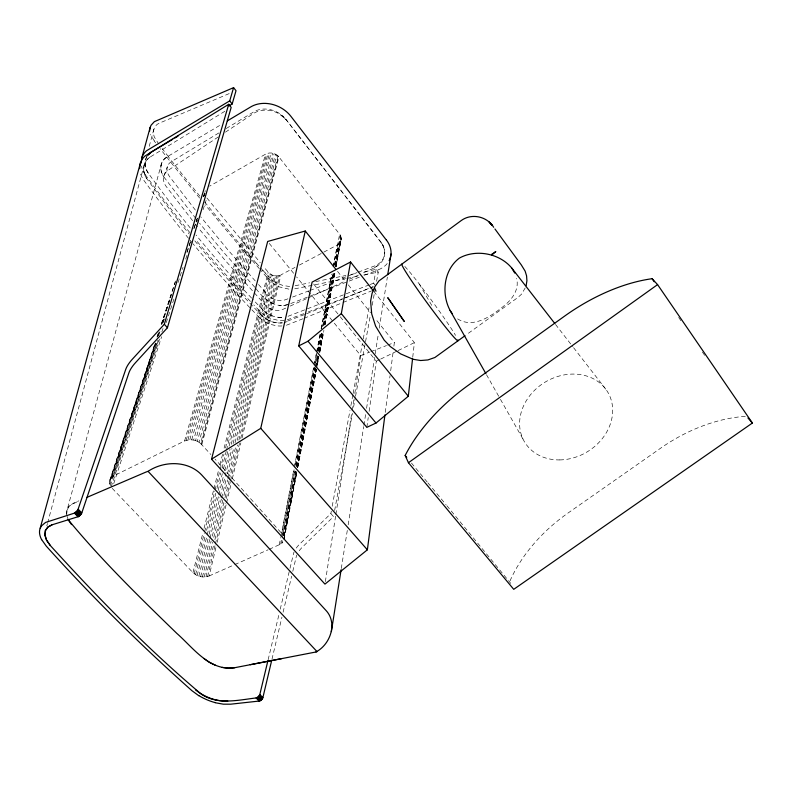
<?xml version="1.0" encoding="UTF-8"?>
<svg xmlns="http://www.w3.org/2000/svg" width="792" height="792" viewBox="0 0 792 792"><rect width="100%" height="100%" fill="white"/><g stroke="black" fill="none" stroke-linecap="round" stroke-linejoin="round"><path stroke-width="0.59" stroke-dasharray="3.96 2.97" d="M156.064 343.411L109.741 484.249L109.811 480.051L154.846 344.084M66.439 514.424L66.894 509.761L69.32 505.9L79.131 500.732M66.696 514.473L67.142 509.82L161.419 163.795L163.4 159.994L166.706 157.083L220.285 125.096M412.731 357.242L414.394 342.619L374.121 291.753M385.258 412.424L390.05 375.626M390.694 370.725L393.248 351.094M393.881 346.193L394.367 342.51L375.161 318.483M161.419 163.795L160.816 168.151L161.647 172.706L163.964 177.091L195.733 218.404M224.859 111.276L150.104 157.054C142.718 161.667 142.045 172.23 146.995 178.893A4283.304 2259.111 -47.9 0 0 189.248 234.066M366.835 427.333L368.24 417.532M369.122 411.414L376.309 361.202L339.956 316.414M384.605 253.935L384.714 253.202M225.423 132.175L253.014 113.781A22.918 19.84 17.5 0 1 280.586 114.81L285.952 119.394L380.962 242.015L382.645 245.124A21.909 18.226 9.4 0 1 379.418 264.498L374.052 268.043L362.865 273.111M358.232 272.161L374.368 266.043A22.027 17.206 17.8 0 0 383.962 247.49L380.962 242.015M325.344 581.674L335.679 515.671M335.867 514.453L351.945 411.791M352.133 410.573L353.856 399.564M354.816 393.456L360.746 355.568L296.604 276.943M341.293 568.527L347.401 529.719M348.173 524.858L363.686 426.571M363.884 425.353L365.805 413.216M366.567 408.355L374.636 357.38M375.21 353.737L378.101 335.491M379.259 328.195L387.357 277.111M229.225 93.585L159.103 123.255C154.638 125.057 152.717 130.254 153.737 134.749A19.226 11.613 38 0 0 154.282 136.907L158.608 143.857M334.63 510.513L352.42 413.345M353.529 407.276L355.311 397.554M355.529 396.346L365.31 342.906M365.538 341.689L370.201 316.186M372.2 305.257L375.091 289.466M376.586 281.299L378.269 272.102L376.15 269.389L361.647 272.319M296.257 548.074A16.434 8.514 -39.4 0 1 299.544 544.243L330.858 513.553L331.303 511.127M332.204 506.276L349.985 410.454M350.886 405.603L352.905 394.683M353.133 393.466L362.36 343.738M363.261 338.887L369.329 306.138M375.745 285.902L373.596 283.17L376.15 269.389M269.26 549.282L280.695 544.074L281.893 543.144L282.358 540.718M283.298 535.857L295.644 471.537M296.574 466.676L315.444 368.369M315.681 367.151L317.78 356.232M318.711 351.371L322.433 331.957M323.601 325.888L333.848 272.488M335.254 265.201L339.441 243.352L341.194 240.075L340.402 235.184L278.942 156.974C275.844 153.074 269.894 151.727 265.508 154.183L209.642 186.16M295.881 471.28L283.576 535.451L215.038 459.113M296.812 466.429L315.622 368.349M315.86 367.142L317.948 356.242M318.879 351.4L322.591 332.026M323.987 324.76L333.977 272.695M335.363 265.429L340.936 236.372M284.031 535.996L296.337 471.685M297.267 466.834L315.85 369.765M316.78 364.914L318.404 356.42M319.334 351.559L323.047 332.145M324.443 324.868L334.432 272.695M335.59 266.627L340.233 242.362M284.239 535.62L296.297 472.626M297.218 467.775L315.988 369.646M316.919 364.805L318.542 356.321M319.473 351.48L323.176 332.095M324.572 324.829L334.531 272.735M335.689 266.676L341.253 237.61L336.105 266.755M284.011 538.065L296.515 472.616M297.445 467.775L316.206 369.607M317.137 364.756L318.76 356.271M319.681 351.43L323.393 332.036M324.779 324.76L334.739 272.656M335.897 266.597L341.233 238.719L335.957 266.726M284.09 538.827L296.792 471.725M297.752 467.3L316.503 369.112M316.731 367.894L318.81 356.489M319.74 352.143L323.908 330.323M324.829 324.948L335.026 272.131M284.011 539.57L296.98 471.666M297.901 466.815L316.424 369.815M317.354 364.963L318.74 357.687M319.661 352.846L323.601 332.224M324.987 324.958L334.947 272.814M279.279 544.837L280.685 537.55M280.922 536.332L294.089 468.339M294.317 467.132L313.83 366.359M314.068 365.142L316.414 353.004M316.651 351.787L320.176 333.571M321.116 328.72L331.7 274.082M333.105 266.795L337.333 244.946L339.441 243.352M281.873 532.848L294.089 469.686M295.03 464.835L313.82 367.666M314.761 362.805L316.642 353.093M316.869 351.876L320.394 333.66M321.334 328.799L331.907 274.151M333.313 266.855L339.659 234.066M280.695 544.074L281.863 538.006M282.091 536.788L294.961 470.022M295.891 465.161L314.84 366.835M315.077 365.617L316.948 355.905M317.889 351.054L321.394 332.848M322.562 326.769L332.858 273.359M334.491 264.865L338.471 244.223M282.853 534.115L295.02 470.923M295.951 466.062L314.899 367.637M315.84 362.776L317.245 355.479M318.176 350.618L321.918 331.185M323.096 325.106L333.155 272.854M334.551 265.558L340.402 235.184M271.983 659.201L281.952 617.077M283.09 612.256L291.644 576.15M292.783 571.339L296.198 556.895A16.414 8.534 -39.4 0 1 296.802 555.014M112.197 488.337L192.951 572.636C197.079 576.724 203.732 578.18 209.137 575.972L215.998 547.183M217.147 542.381L226.294 503.999M226.581 502.801L231.155 483.605M232.304 478.804L240.877 442.817M242.025 438.025L280.922 274.883L295.02 267.399M205.97 576.863L213.761 544.47M214.909 539.679L223.859 502.494M225.007 497.693L229.046 480.902M229.334 479.695L237.699 444.916M238.857 440.114L278.368 275.774L280.922 274.883M207.623 576.517L215.087 545.322M215.375 544.124L225.136 503.336M226.284 498.544L230.304 481.744M230.591 480.546L239.491 443.362M240.649 438.56L279.695 275.418M268.142 659.716L279.081 614.018M280.229 609.206L289.724 569.517M290.011 568.319L293.466 553.885A16.434 8.514 -39.4 0 1 294.07 552.004M204.227 577.012L212.632 542.223M213.79 537.422L222.78 500.247M223.938 495.445L227.7 479.853M227.997 478.655L236.105 445.064M237.273 440.273L276.982 275.943L278.368 275.774M200.624 576.675L209.702 539.51M209.989 538.303L219.948 497.544M220.245 496.346L231.957 448.381M233.125 443.589L274.121 275.735L276.982 275.943M202.425 576.942L211.167 540.966M212.335 536.164L221.364 498.99M221.651 497.792L226.314 478.606M227.482 473.804L233.887 447.421M235.056 442.629L275.547 275.933M198.851 576.21L207.979 539.045M209.157 534.253L218.572 495.901M218.869 494.703L223.572 475.517M224.75 470.725L230.046 449.153M231.224 444.352L272.725 275.349L269.082 273.22L263.429 266.528M205.009 191.822L205.306 190.605M197.159 575.546L206.92 536.006M207.217 534.808L216.978 495.267M218.156 490.476L222.305 473.695M223.483 468.904L227.918 450.935M229.106 446.143L271.399 274.794M194.169 573.745L204.316 533.036M204.623 531.838L214.761 491.129M215.068 489.931L219.839 470.775M220.136 469.577L224.017 454.014M225.512 448.024L269.082 273.22M195.584 574.725L205.395 535.194M206.583 530.402L215.79 493.267M216.978 488.486L220.849 472.913M222.037 468.122L226.195 451.351M226.492 450.153L270.171 274.082M192.951 572.636L202.841 533.145M204.039 528.353L213.622 490.06M213.919 488.862L218.711 469.705M219.909 464.924L222.908 452.955M224.106 448.163L268.142 272.24M144.342 164.449L47.777 522.274M201.257 443.995L278.507 156.489L277.982 156.064L200.574 443.5L210.91 454.568M201.841 444.55L278.942 156.974L276.814 154.955L199.03 442.213L200.574 443.5M149.233 146.352L153.925 128.938M46.807 525.848L47.461 523.462M199.03 442.213L197.347 441.293L275.517 154.183M380.893 242.441L285.952 119.394M285.843 119.78L283.546 116.711M197.347 441.293L195.545 440.57L274.121 153.579M110.415 478.784L113.761 475.853L184.576 440.986L189.803 439.728L193.644 440.055L272.656 153.163M191.714 439.778L271.151 152.955M187.942 439.926L268.181 153.173M189.803 439.728L269.646 152.955M186.179 440.342L266.785 153.579M184.576 440.986L265.508 154.183M111.118 487.04L159.558 339.006M161.865 331.957L163.023 328.433M178.022 282.605L183.011 267.33M185.704 259.113L187.249 254.41M113.731 483.635L161.647 336.689M166.251 322.582L174.299 297.901M203.059 209.731L206.118 200.326M158.766 335.194L159.925 331.67M163.013 322.285L164.172 318.76M193.901 228.393L197.762 216.661M112.414 476.665L156.093 343.847M163.043 322.69L164.201 319.166M193.961 228.66L197.832 216.909M110.296 485.664L158.083 340.055M186.981 251.985L191.219 239.075M113.761 475.853L158.093 340.718M187.001 252.579L191.238 239.649M109.494 481.397L155.123 343.055M156.984 337.085L158.608 332.511M161.311 324.304L176.309 278.487M204.534 192.951L203.079 197.683L204.673 192.981M157.162 337.055L158.707 332.373M161.41 324.166L175.319 282.002M109.474 482.813L155.47 343.223M157.786 336.184L158.945 332.67M162.033 323.284L171.31 295.129M204.94 193.08L203.395 197.772L205.019 193.109M111.296 477.655L155.648 342.995M157.964 335.966L159.123 332.452M161.825 324.255L170.31 298.495M163.954 175.854L167.419 166.607M525.225 287.902L521.473 294.258L517.81 297.535L466.023 334.986M67.142 509.82L69.429 505.93L73.517 503.138L78.873 500.841M281.893 543.144L282.863 542.065M150.104 157.054C142.461 161.558 141.817 172.25 146.995 178.893M166.706 157.083C159.608 161.162 159.152 171.052 163.964 177.091M218.275 136.937L168.201 170.31A14.375 11.999 20.9 0 0 166.013 186.239L194.406 223.017M374.052 268.043L379.418 264.498M218.83 132.957L171.468 161.568A14.315 11.128 27 0 0 169.557 176.596L196.208 211.147M226.195 128.502L253.569 111.969A23.017 18.671 24.8 0 1 283.576 116.691M299.366 265.092L337.333 244.946M376.309 361.202L379.576 359.608M380.655 359.083L396.98 351.113M398.069 350.579L414.394 342.619M285.704 308.108L283.467 309.127A13.692 11.068 13.4 0 1 265.706 305.514L224.918 260.103L198.178 227.75M290.179 306.078L306.95 298.475M308.068 297.97L344.975 281.229M349.45 279.2L358.4 275.141M209.137 575.972L233.63 565.102M234.749 564.607L268.142 549.777M287.199 321.651L284.239 322.364L305.484 314.196M306.633 313.731L344.352 298.366M345.5 297.901L372.933 286.724M302.98 318.75L286.397 325.255M304.128 318.285L341.897 302.94M343.045 302.475L371.656 290.862M360.746 355.568L369.706 352.084M370.834 351.658L386.516 345.56M387.635 345.124L394.367 342.51M288.031 316.295L369.032 284.942M370.171 284.496L373.596 283.17M303.781 313.672L287.258 319.82M308.345 311.909L342.619 298.683M343.758 298.247L368.894 288.545M370.032 288.11L373.458 286.783M290.733 303.554L309.335 296.396M310.395 295.99L359.835 276.972M364.439 275.2L378.259 269.894M287.932 298.812L285.635 299.683A13.632 10.276 20.7 0 1 268.211 295.218M292.545 297.059L308.682 290.951M309.83 290.506L357.083 272.596M287.397 304.663L283.952 305.474L278.923 305.395M288.545 304.395C274.963 309.098 262.984 298.317 255.618 288.11M295.159 285.744L309.662 282.813M315.711 281.596L345.926 275.487M350.767 274.517L356.806 273.29M294.713 288.823L345.579 278.645M346.787 278.398L358.895 275.972M363.746 275.002L378.269 272.102M284.249 320.324L277.873 320.255L271.448 318.721A23.295 17.424 20.5 0 1 262.845 313.939L260.499 311.81A4807.222 2421.362 -46.9 0 1 253.787 304.92M277.804 317.394L283.15 317.453C275.873 317.74 268.448 315.553 263.221 310.306A4756.465 2403.789 -46.8 0 1 252.46 299M289.694 286.516L282.833 285.486L275.646 282.497M288.912 289.139L279.091 286.833A22.948 13.504 33 0 1 277.438 286.08L273.685 283.764L266.805 276.952M193.644 440.055L195.545 440.57M272.725 275.349L274.121 275.735M272.438 315.949L267.429 313.602L263.221 310.306M273.893 303.999L269.211 301.762L265.31 298.624M457.588 318.869C473.893 329.373 492.644 315.048 505.098 304.989C512.761 298.564 519.423 288.842 516.552 278.388M280.586 114.81L283.437 117.127M259.459 317.562L261.815 319.681A23.493 17.949 18.6 0 0 270.458 324.383L276.923 325.849A23.978 18.335 18.6 0 0 282.308 325.918M254.806 287.239L223.661 252.331L199.564 223.225M262.568 270.151L273.369 281.101A18.167 10.435 32.4 0 0 275.666 282.447M255.242 280.913L227.908 249.876L200.693 216.78M258.489 284.486L268.231 295.208M260.479 267.785L266.548 274.596M330.858 513.553L333.521 516.582L302.267 547.252A16.414 8.534 -39.4 0 0 297.743 553.063M256.45 263.211L258.954 266.082M411.454 463.043L427.185 481.991M427.977 482.932L446.064 504.722M446.856 505.672L510.771 583.417M206.89 197.97L260.291 262.716M269.231 243.382L295.822 275.982M313.652 284.021L339.184 315.463M337.531 271.379L345.203 280.992M348.282 284.843L370.557 312.711M195.159 223.968L197.426 226.799M196.495 219.374L198.792 222.265M168.567 156.856L162.103 148.49M555.509 324.413L572.824 346.718M573.586 347.688L605.959 389.407M154.341 140.917L150.322 134.452M678.675 317.434L681.466 321.512M702.425 352.093L705.226 356.162M145.332 174.676L143.59 171.904A24.651 19.087 27.9 0 1 141.471 166.082M419.295 284.021L432.947 307.454M486.486 374.695L499.841 398.267M500.445 399.336L523.512 440.045M148.45 173.389C144.609 168.062 143.55 160.42 147.827 155.024C143.986 160.548 144.669 168.023 148.45 173.389A4756.465 2403.789 -46.8 0 0 190.595 228.373M382.704 244.688L383.932 247.49M67.27 516.493L68.142 519.532M262.192 315.998A4283.304 2259.111 -47.9 0 1 193.882 239.738M259.439 317.582A4324.528 2274.426 -48 0 1 193.119 243.886M192.357 242.956A4324.528 2274.426 -48 0 1 190.06 240.174M188.536 238.313A4324.528 2274.426 -48 0 1 143.817 180.269L142.105 177.467A24.859 19.671 26.2 0 1 139.976 171.597M251.628 298.129A4756.465 2403.789 -46.8 0 1 196 234.996M256.331 263.221A1357.478 529.828 40.8 0 1 204.475 201.762M199.911 196.188A1357.478 529.828 40.8 0 1 168.439 156.846M250.47 301.435A4807.222 2421.362 -46.9 0 1 195.367 239.313M189.842 232.6A4807.222 2421.362 -46.9 0 1 145.292 174.705M266.627 276.982A1363.844 532.818 40.8 0 1 260.192 269.646M259.39 268.726A1363.844 532.818 40.8 0 1 205.029 204.643M199.624 198.05A1363.844 532.818 40.8 0 1 160.103 148.589M155.608 142.827A1363.844 532.818 40.8 0 1 154.123 140.897M387.248 263.518A27.314 21.335 17.7 0 1 378.22 269.834M404.781 266.399A47.54 2.544 53.8 0 1 430.472 298.861A47.54 2.544 53.8 0 1 455.558 335.412M745.331 416.364A123.304 77.953 -33.2 0 0 660.597 448.213L568.013 513.048A121.275 77.2 -37.2 0 0 509.781 581.437M282.269 322.908C274.953 323.621 267.498 321.087 262.211 315.978C267.478 321.116 275.022 323.304 282.269 322.849M559.786 459.924A48.49 40.719 -31.1 0 0 609.246 394.901A48.49 40.719 -31.1 0 0 529.393 396.168A48.49 40.719 -31.1 0 0 559.786 459.924"/><path stroke-width="1.19" d="M141.115 163.162L141.897 157.588L150.133 127.472L151.094 125.215L154.371 121.651L233.59 87.635L236.016 90.714L232.175 103.99L228.987 105.88M139.62 168.637L140.422 162.964A25.364 20.087 26.1 0 1 145.124 155.925L228.72 104.296L231.175 107.415L167.419 327.769L135.501 362.677A17.662 6.603 -44.9 0 0 128.878 372.923L81.794 512.899L78.448 516.602L52.133 524.789L47.777 527.056L45.253 530.551L44.788 535.026L46.48 540.124L50.233 545.431C97.753 597.633 147.213 648.46 201.148 694.03C217.572 705.207 237.937 700.128 256.093 697.94L258.38 696.782L259.796 694.594L267.854 660.914M373.359 290.793L350.569 261.994L312.107 282.12L298.742 345.906L366.835 427.333L376.002 423.037L408.306 396.257L412.592 358.469M335.986 269.458L305.267 231.016L267.666 241.461L211.543 459.182L324.958 584.11L367.369 549.806L384.942 414.879M250.193 664.716L314.295 652.311A36.749 21.74 19.5 0 0 315.998 651.945C330.264 644.549 337.996 622.977 325.799 610.246L201.524 474.784C187.783 460.399 163.944 460.716 148.064 471.339A38.778 24.255 23.3 0 0 145.332 472.339L86.991 497.356M331.363 631.61L341.105 569.745M526.145 285.615L526.918 280.734L526.571 275.814L525.126 271.112L521.265 264.855L494.931 228.957M387.743 274.675L391.02 253.994M150.133 127.472L149.698 130.027A24.285 14.692 36.9 0 0 149.658 131.106M298.742 345.906L307.999 341.233L341.332 313.612L350.569 261.994M211.543 459.182L260.746 428.333L305.267 231.016M215.157 702.712L223.334 704.177L230.69 704.187L259.162 701.059L261.004 700.267L262.855 697.712L271.696 660.399M140.422 162.964L40.204 528.214A32.878 17.305 27.8 0 0 41.62 539.689M40.204 528.214L41.422 525.947L45.56 522.443L74.458 513.127L77.774 510.177L125.71 369.438A17.691 6.574 -44.8 0 1 132.363 359.192L164.34 324.265L228.72 104.296M141.897 157.588A25.473 19.741 27.8 0 1 146.54 150.747L229.72 100.871L233.59 87.635M151.47 151.935L147.916 155.044L151.47 151.935L172.706 139.313M465.033 335.709L434.907 357.489L427.898 359.934L420.671 360.518L413.107 359.281L400.613 353.885L390.387 346.599L384.229 340.184L375.606 326.146L371.705 313.899L370.607 301.069L372.062 293.377L374.854 286.704L378.952 280.913L461.281 220.523C471.676 212.919 487.09 216.404 493.673 227.274M408.444 462.726L657.578 284.615L752.4 423.027L513.731 589.337L408.444 462.726L405.167 455.469A127.967 69.359 -37.8 0 1 467.993 385.486L564.508 316.186A130.116 70.141 -34.7 0 1 652.113 278.705L657.578 284.615M227.304 120.909L250.599 106.999A28.601 23.215 24.8 0 1 290.872 116.285L386.387 240.075M174.824 138.055L178.012 136.165M52.133 524.789L47.896 527.096L45.52 530.61L45.055 535.075L46.599 540.144L50.233 545.431M315.998 651.945L317.087 651.648L148.064 471.339M222.067 667.389L228.68 668.181L234.68 667.715L281.823 658.588M234.68 667.715C209.613 671.517 193.169 647.717 176.774 633.343C139.135 596.822 101.376 559.993 68.023 519.512M227.809 701.098C216.107 701.603 204.524 697.049 195.446 689.832M215.404 665.231L209.128 662.251L203.831 658.429M198.772 695.703L191.931 690.683C140.738 645.213 92.04 596.94 46.213 546.054L41.719 539.698M78.002 509.721L81.576 513.364M259.657 695.029L262.716 698.158M77.774 510.177L81.348 513.82M259.43 695.485L262.498 698.613M77.458 510.662L81.031 514.305M259.142 695.94L262.202 699.059M77.081 511.147L80.655 514.79M258.786 696.376L261.845 699.494M76.666 511.602L80.249 515.245M258.38 696.782L261.449 699.9M76.22 512.028L79.804 515.671M257.935 697.138L261.004 700.267M75.765 512.404L79.349 516.047M257.469 697.445L260.538 700.573M75.309 512.721L78.893 516.364M257.004 697.683L260.063 700.811M74.874 512.959L78.448 516.602M256.539 697.851L259.608 700.979M74.458 513.127L78.042 516.77M256.093 697.94L259.162 701.059M78.22 509.256L81.794 512.899M259.796 694.594L262.855 697.712M492.089 225.225L489.129 222.037L492.258 225.413M554.756 323.443L511.84 268.142C499.693 253.371 476.071 248.797 459.37 258.103C443.698 269.884 441.144 293.713 450.074 310.415L485.882 373.626M747.935 417.978L752.4 423.027M260.746 428.333L367.369 549.806M164.34 324.265L167.419 327.769M307.999 341.233L376.002 423.037M405.167 455.469L406.742 457.36M341.332 313.612L408.306 396.257M229.72 100.871L232.175 103.99M652.113 278.705L654.212 281.764M68.142 519.532L71.528 524.601M450.074 310.415L452.262 313.701M511.84 268.142L514.741 273.072M374.507 287.743L376.002 291.238M215.137 702.593A30.918 15.256 24.6 0 1 198.871 695.623M386.447 240.055A27.314 21.335 17.7 0 1 389.159 260.618M457.895 339.857A47.54 2.544 53.8 0 1 430.165 307.029A47.54 2.544 53.8 0 1 401.95 264.043M491.862 254.301L491.594 255.242L495.802 251.539L491.862 254.301M404.177 321.295L387.882 297.841L404.177 321.295"/></g></svg>
